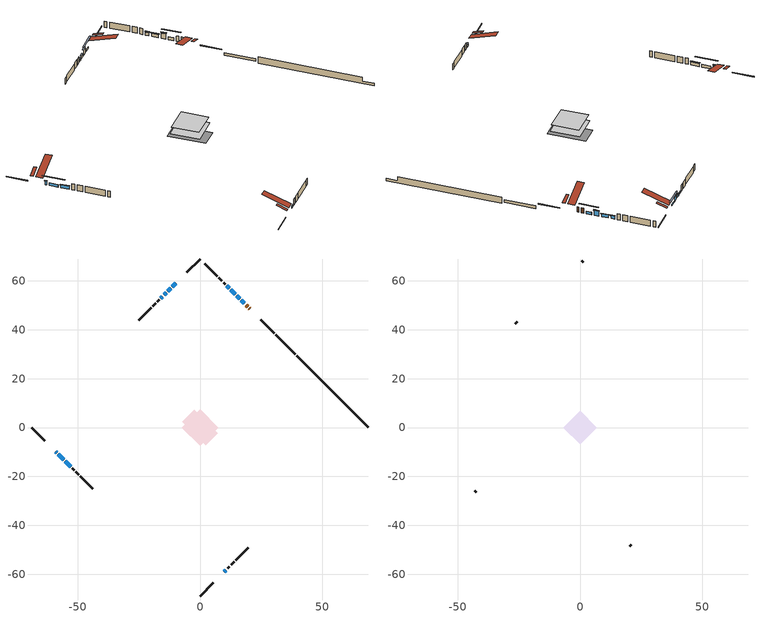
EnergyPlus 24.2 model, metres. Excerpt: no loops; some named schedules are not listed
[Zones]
conditioned space
 floor adiabatic (Floor2 construction): -2.77,0 0,2.77 2.77,0 0,-2.77 z1.31
 floor adiabatic (AdiabaticFloorConstruction): -7.48,0 0,7.48 7.48,0 0,-7.48 z1.31
 floor foundation (Slab1 construction): -7.33,2.34 -2.34,7.33 7.33,-2.34 2.34,-7.33 z-1.13
 floor foundation (Slab2 construction): -2.77,0 0,2.77 2.77,0 0,-2.77 z-0.65
 wall outside (RimJoist1 construction): 0,-68.92 5.5,-63.42 / -68.92,0 -63.42,-5.5 / 0,68.92 -5.5,63.42 / 30.38,38.54 24.88,44.04 z1.31:1.61
 wall outside (AdiabaticWallConstruction 1): 20.44,48.49 20.1,48.82 / 19.44,49.48 18.82,50.1 z1.31:3.34
 wall outside (AdiabaticWallConstruction): -58.98,-9.95 -58.6,-10.33 z1.31:2.86; 18.16,50.76 16.87,52.05 / -57.94,-10.98 -55.75,-13.17 z1.31:2.35; -9.95,58.97 -11.28,57.65 / -15.35,53.58 -16.01,52.91 z1.31:1.9; 16.21,52.71 14.99,53.93 / -11.93,56.99 -13.15,55.77 z1.31:3.34; 14.34,54.59 12.57,56.35 / 11.92,57 11.04,57.88 / -55.09,-13.83 -52.9,-16.02 z1.31:2.51; -13.81,55.11 -14.69,54.23 z1.31:2.2; 9.95,-58.98 10.61,-58.31 z1.31:2.17
 wall outside (Wall1 construction): 11.27,-57.65 12.03,-56.9 / -52.25,-16.67 -51.49,-17.43 / -16.67,52.26 -17.42,51.5 / 10.38,58.54 9.62,59.3 z1.31:3.75
 wall outside (Wall2 construction): 12.68,-56.24 13.97,-54.95 / -50.83,-18.09 -49.54,-19.38 / -18.08,50.84 -19.37,49.55 / 8.97,59.95 7.68,61.24 z1.31:3.75
 wall outside (Wall3 construction): 14.63,-54.29 19.71,-49.21 / -48.89,-20.04 -43.81,-25.11 / -20.03,48.89 -25.11,43.82 / 7.02,61.9 1.94,66.98 z1.31:3.75
 wall foundation (FoundationWall1 construction): 39.59,29.33,-1.13 39.59,29.33,1.31 65.99,2.93,1.31 65.99,2.93,-0.19 68.92,0,-0.19 68.92,0,-1.13
 wall foundation (FoundationWall2 construction): 38.93,29.99 31.04,37.88 z-0.65:0.42
 window (WindowConstruction 8): -58.97,-9.95 -58.6,-10.32 z1.31:2.86
 window (WindowConstruction 9): 18.16,50.76 16.87,52.05 z1.31:2.35
 window (WindowConstruction 10): -9.95,58.97 -11.27,57.65 z1.31:1.9
 window (WindowConstruction 11): -57.94,-10.98 -55.75,-13.17 z1.31:2.35
 window (WindowConstruction): 16.21,52.71 14.99,53.93 z1.31:3.34
 window (WindowConstruction 1): -11.93,56.99 -13.15,55.77 z1.31:3.34
 window (WindowConstruction 2): 14.34,54.59 12.57,56.35 z1.31:2.5
 window (WindowConstruction 3): 11.92,57 11.04,57.88 z1.31:2.5
 window (WindowConstruction 4): -13.81,55.11 -14.69,54.23 z1.31:2.2
 window (WindowConstruction 5): -15.35,53.58 -16.01,52.91 z1.31:1.9
 window (WindowConstruction 6): 9.95,-58.97 10.61,-58.31 z1.31:2.17
 window (WindowConstruction 7): -55.09,-13.83 -52.9,-16.02 z1.31:2.5
 door (Door): 20.43,48.49 20.1,48.82 z1.31:3.34
 door (Door 1): 19.44,49.48 18.82,50.1 z1.31:3.34
 ceiling adiabatic (AdiabaticFloorConstruction): 0,-7.48 7.48,0 0,7.48 -7.48,0 z1.31
 roof outside (Roof1 construction): 6.85,-62.07,3.75 4.22,-59.44,4.99 3.53,-60.14,4.99 6.16,-62.77,3.75; -62.07,-6.85,3.75 -59.44,-4.22,4.99 -60.14,-3.53,4.99 -62.77,-6.16,3.75; -6.85,62.07,3.75 -4.22,59.44,4.99 -3.53,60.14,4.99 -6.16,62.77,3.75; 23.53,45.39,3.75 20.9,42.76,4.99 21.6,42.07,4.99 24.23,44.7,3.75
attic - vented
 floor to conditioned space (Floor1 construction Reversed): -6.95,0 0,6.95 6.95,0 0,-6.95 z3.75
 wall outside (Wall4 construction): 20.36,-48.56 20.99,-47.93 / -43.15,-25.77 -42.52,-26.4 / -25.76,43.16 -26.39,42.53 / 1.29,67.64 0.66,68.26 z1.31:3.75
 roof outside (Roof2 construction): 9.29,-59.63,3.75 2.52,-52.86,6.94 0.74,-54.65,6.94 7.51,-61.42,3.75; -59.63,-9.29,3.75 -52.86,-2.52,6.94 -54.65,-0.74,6.94 -61.42,-7.51,3.75; -9.29,59.63,3.75 -2.52,52.86,6.94 -0.74,54.65,6.94 -7.51,61.42,3.75; 21.09,47.83,3.75 14.32,41.06,6.94 16.11,39.28,6.94 22.88,46.05,3.75
shading: -58.45,-10.47 -59.12,-9.81 -59.41,-10.1 -58.75,-10.76 z3.06; 15.04,53.88 20,48.93 20.29,49.22 15.33,54.17 z4.94; -13.11,55.82 -8.12,60.81 -8.41,61.1 -13.4,56.11 z4.49; -53.92,-15 -59.77,-9.15 -60.06,-9.44 -54.21,-15.29 z4.94; 14.85,54.07 16.36,52.57 16.65,52.86 15.14,54.36 z3.54; -13.3,55.63 -11.79,57.13 -12.08,57.42 -13.59,55.92 z3.54; 12.43,56.49 14.48,54.44 14.77,54.74 12.72,56.78 z2.71; 10.9,58.03 12.06,56.86 12.35,57.15 11.19,58.32 z2.71; -14.83,54.09 -13.67,55.25 -13.96,55.54 -15.12,54.38 z2.4; -16.15,52.77 -15.2,53.72 -15.5,54.01 -16.44,53.06 z2.1; 10.75,-58.17 9.81,-59.12 10.1,-59.41 11.04,-58.46 z2.37; -52.76,-16.16 -55.24,-13.69 -55.53,-13.98 -53.05,-16.45 z2.71
[Building]
Building 1: Terrain=Suburbs
[Site:Location]
Montreal Intl AP_QC: Latitude {deg}=45.47; Longitude {deg}=-73.74; Time Zone {hr}=-5; Elevation {m}=36; Keep Site Location Information=Yes
[Site:GroundTemperature:Shallow]
2.07863, -0.316383, -0.508184, 0.628371, 5.19101, 9.73239, 13.6695, 16.1636, 16.3755, 14.347, 10.5102, 6.10817
[Site:WaterMainsTemperature]
Calculation Method=Schedule; Temperature Schedule=mains temperature schedule
[Material] Roughness=Rough; Thermal Absorptance=0.9
Name | Thickness {m} | Conductivity {W/m-K} | Density {kg/m3} | Specific Heat {J/kg-K} | Solar Absorptance | Visible Absorptance
asphalt or fiberglass shingles | 0.00635 | 0.162714 | 1121.4 | 1465.45 | 0.4 | 0.4
ceiling loosefill ins | 0.254 | 0.0480833 | 16.02 | 1046.75 | 0.7 | 0.7
ceiling stud and cavity | 0.1397 | 0.0936684 | 65.682 | 1177.47 | 0.7 | 0.7
concrete 4.0 in. | 0.1016 | 1.803125 | 2242.8 | 837.4 | 0.7 | 0.7
concrete 8.0 in. | 0.2032 | 1.803125 | 2242.8 | 837.4 | 0.7 | 0.7
door material | 0.04445 | 0.0451087 | 512.64 | 1214.23 | 0.7 | 0.7
door material 1 | 0.04445 | 0.20624 | 512.64 | 1214.23 | 0.7 | 0.7
exterior vertical ins | 0.0319004 | 0.029427 | 32.04 | 1214.23 | 0.7 | 0.7
exterior vertical ins 1 | 0.00108814 | 0.029427 | 32.04 | 1214.23 | 0.7 | 0.7
floor covering | 0.0127 | 9.015625 | 54.468 | 1339.84 | 0.6 | 0.6
floor covering 1 | 0.0127 | 0.0433444 | 54.468 | 1339.84 | 0.6 | 0.6
floor rigid ins; wall rigid ins 1 | 0.512978 | 0.029427 | 32.04 | 1214.23 | 0.7 | 0.7
floor stud and cavity | 0.0889 | 0.621767 | 50.32683 | 1063.81 | 0.7 | 0.7
floor stud and cavity 1 | 0.1397 | 1.75129 | 37.0049 | 1207.88 | 0.7 | 0.7
furniture material conditioned space 1 | 0.1524 | 0.115458 | 640.8 | 1214.23 | 0.6 | 0.6
gypsum board | 0.0127 | 0.160291 | 801 | 837.4 | 0.6 | 0.6
gypsum board 1 | 0.0127 | 0.160291 | 801 | 837.4 | 0.7 | 0.7
osb sheathing 0.5 in. | 0.0127 | 0.115458 | 512.64 | 1214.23 | 0.7 | 0.7
osb sheathing 0.75 in. | 0.01905 | 0.115458 | 512.64 | 1214.23 | 0.7 | 0.7
osb sheathing 2.0 in. | 0.0508 | 0.115458 | 512.64 | 1214.23 | 0.7 | 0.7
rim joist rigid ins; roof rigid ins; wall rigid ins | 0.051816 | 0.029427 | 32.04 | 1214.23 | 0.7 | 0.7
rim joist stud and cavity | 0.0508 | 0.0407728 | 125.044 | 1163.47 | 0.6 | 0.6
roof stud and cavity | 0.2032 | 0.222873 | 78.34581 | 1123.46 | 0.7 | 0.7
wall stud and cavity | 0.1397 | 0.291693 | 139.0536 | 1170.24 | 0.7 | 0.7
wall stud and cavity 1 | 0.1397 | 0.250284 | 139.0536 | 1170.24 | 0.7 | 0.7
wall stud and cavity 2 | 0.1397 | 0.223492 | 139.0536 | 1170.24 | 0.7 | 0.7
wall stud and cavity 3 | 0.0889 | 6.1454 | 50.32683 | 1063.81 | 0.6 | 0.6
wall stud and cavity 4 | 0.0889 | 0.380278 | 52.3479 | 1209.89 | 0.7 | 0.7
wall stud and cavity 5 | 0.0889 | 0.391764 | 83.0341 | 1211.67 | 0.7 | 0.7
wood siding | 0.0254 | 0.102417 | 544.68 | 1172.36 | 0.4 | 0.4
wood siding 1 | 0.00254 | 0.102417 | 544.68 | 1172.36 | 0.4 | 0.4
wood siding 2; wood siding 3; wood siding 4 | 0.0254 | 0.102417 | 544.68 | 1172.36 | 0.7 | 0.7
[WindowMaterial:SimpleGlazingSystem]
Name | U-Factor {W/m2-K} | Solar Heat Gain Coefficient
WindowMaterial | 2.19795 | 0.39
WindowMaterial 1 | 2.04749 | 0.42
WindowMaterial 10 | 2.13095 | 0.4
WindowMaterial 2 | 2.1372 | 0.4
WindowMaterial 3 | 2.20193 | 0.38
WindowMaterial 4 | 2.76689 | 0.12
WindowMaterial 5 | 2.26212 | 0.37
WindowMaterial 6 | 2.102 | 0.41
WindowMaterial 7 | 2.18603 | 0.41
WindowMaterial 8 | 2.22748 | 0.38
WindowMaterial 9 | 2.37681 | 0.34
[Construction]
AdiabaticFloorConstruction: floor stud and cavity 1, floor rigid ins, osb sheathing 0.75 in., floor covering 1
AdiabaticWallConstruction: wood siding 3, wall rigid ins 1, wall stud and cavity 4, gypsum board
AdiabaticWallConstruction 1: wood siding 4, wall rigid ins 1, wall stud and cavity 4, gypsum board
Door: door material
Door 1: door material 1
Floor1 construction Reversed: gypsum board, ceiling stud and cavity, ceiling loosefill ins
Floor2 construction: floor stud and cavity, floor covering
FoundationWall1 construction: concrete 8.0 in., gypsum board 1
FoundationWall2 construction: concrete 8.0 in.
furniture construction conditioned space 1: furniture material conditioned space 1
PartitionWallConstruction: gypsum board, wall stud and cavity 5, gypsum board
RimJoist1 construction: wood siding 2, rim joist rigid ins, osb sheathing 2.0 in., rim joist stud and cavity
Roof1 construction: asphalt or fiberglass shingles, roof rigid ins, osb sheathing 0.75 in., roof stud and cavity, gypsum board
Roof2 construction: asphalt or fiberglass shingles
Slab1 construction; Slab2 construction: concrete 4.0 in.
Wall1 construction: wood siding, wall rigid ins, osb sheathing 0.5 in., wall stud and cavity, gypsum board
Wall2 construction: wood siding, wall rigid ins, osb sheathing 0.5 in., wall stud and cavity 1, gypsum board
Wall3 construction: wood siding, wall rigid ins, osb sheathing 0.5 in., wall stud and cavity 2, gypsum board
Wall4 construction: wood siding 1, wall stud and cavity 3
WindowConstruction; WindowConstruction 1: WindowMaterial
WindowConstruction 10: WindowMaterial 9
WindowConstruction 11: WindowMaterial 10
WindowConstruction 2: WindowMaterial 1
WindowConstruction 3: WindowMaterial 2
WindowConstruction 4: WindowMaterial 3
WindowConstruction 5: WindowMaterial 4
WindowConstruction 6: WindowMaterial 5
WindowConstruction 7: WindowMaterial 6
WindowConstruction 8: WindowMaterial 7
WindowConstruction 9: WindowMaterial 8
[Zone] Multiplier=1; Part of Total Floor Area=Yes
Name | Volume {m3}
attic - vented | 50.063
conditioned space | 536.7
[Space]
Name | Zone | Volume {m3}
attic - vented 1 | attic - vented | 50.063
conditioned space 1 | conditioned space | 536.7
[ZoneInfiltration:EffectiveLeakageArea]
infil attic - vented 1: Zone or Space=attic - vented 1; Schedule=Always On Discrete; Effective Air Leakage Area {cm2}=3865.2; Stack Coefficient=0.000391493; Wind Coefficient=1.33685e-05
[ZoneMixing]
whole house fan mix: Zone or Space=attic - vented; Schedule=Always On Continuous; Design Flow Rate Calculation Method=Flow/Zone; Design Flow Rate {m3/s}=0; Source Zone or Space=conditioned space
[SurfaceProperty:ExposedFoundationPerimeter] Exposed Perimeter Calculation Method=TotalExposedPerimeter
Name | Total Exposed Perimeter {m}
Slab1 | 41.483
Slab2 | 11.162
[InternalMass] Zone or ZoneList=conditioned space; Space or SpaceList=conditioned space 1
Name | Construction | Surface Area {m2}
furniture mass conditioned space 1 | furniture construction conditioned space 1 | 95.7481
partition wall mass | PartitionWallConstruction | 224
[Lights]
interior lighting: Zone or ZoneList or Space or SpaceList=conditioned space 1; Schedule=interior lighting schedule; Design Level Calculation Method=LightingLevel; Lighting Level {W}=343.2; Return Air Fraction=0; Fraction Radiant=0.6; Fraction Visible=0.2; Fraction Replaceable=1
[People]
occupants: Zone or ZoneList or Space or SpaceList=conditioned space 1; Number of People Schedule=occupants schedule; Number of People Calculation Method=People; Number of People=3; Fraction Radiant=0.314171; Sensible Heat Fraction=0.56303; Activity Level Schedule=occupants activity schedule; Carbon Dioxide Generation Rate {m3/s-W}=0; Enable ASHRAE 55 Comfort Warnings=No; Mean Radiant Temperature Calculation Type=EnclosureAveraged
[ElectricEquipment] Zone or ZoneList or Space or SpaceList=conditioned space 1; Design Level Calculation Method=EquipmentLevel
Name | Schedule | Design Level {W} | Fraction Latent | Fraction Radiant | Fraction Lost
clothes dryer | clothes dryer schedule | 140.772 | 0.015 | 0.081 | 0.85
clothes washer | clothes washer schedule | 32.1985 | 0.03 | 0.162 | 0.7
cooking range | cooking range schedule | 215.147 | 0.08 | 0.432 | 0.2
dishwasher | dishwasher schedule | 66.8632 | 0.3 | 0.18 | 0.4
fridge | fridge schedule | 72.9452 | 0 | 0.6 | 0
mech vent bath fan 0 | mech vent bath fan 0 schedule | 50.2 | 0 | 0 | 1
mech vent bath fan 1 | mech vent bath fan 1 schedule | 50.2 | 0 | 0 | 1
mech vent house fan | mech vent house fan schedule | 0 | 0 | 0 | 1
mech vent house fan cfis | mech vent house fan cfis schedule | 0 | 0 | 0 | 0
mech vent range fan 0 | mech vent range fan 0 schedule | 57 | 0 | 0 | 1
misc plug loads | misc plug loads schedule | 494.7 | 0.045 | 0.513 | 0.1
whole house fan | Always On Discrete | 0 | 0 | 0 | 1
[OtherEquipment] Zone or ZoneList or Space or SpaceList=conditioned space 1; Design Level Calculation Method=EquipmentLevel
Name | Fuel Type | Schedule | Design Level {W} | Fraction Latent | Fraction Radiant | Fraction Lost
clothes dryer 1 | Electricity | clothes dryer schedule | 0 | 0.015 | 0.081 | 0.85
cooking range 1 | Electricity | cooking range schedule | 0 | 0.08 | 0.432 | 0.2
general water use latent | None | general water use schedule | 62.594 | 1 | 0 | 0
general water use sensible | None | general water use schedule | -61.6891 | 0 | 0.6 | 0
mech vent house fan latent load | None | Always On Discrete | 0 | 1 | 0 | 0
mech vent house fan sensible load | None | Always On Discrete | 0 | 0 | 0 | 0
water heater energy adjustment1 | NaturalGas | Always On Discrete | 0.01 | 0 | 0 | 1
[ZoneInfiltration:DesignFlowRate] Zone or ZoneList or Space or SpaceList=conditioned space 1; Schedule=Always On Discrete; Design Flow Rate Calculation Method=Flow/Zone; Design Flow Rate {m3/s}=0
infil flow; natural vent flow; whole house fan flow
[Foundation:Kiva] Initial Indoor Air Temperature {C}=18; Wall Depth Below Slab {m}=0.2032; Custom Block Z Position 1 {m}=0
Name | Wall Height Above Grade {m} | Custom Block Material Name 1 | Custom Block Depth 1 {m} | Custom Block X Position 1 {m}
Foundation Kiva 1 | 1.31 | exterior vertical ins | 2.43998 | 0.2159
Foundation Kiva 2 | 0.420014 | exterior vertical ins 1 | 1.07 | 0.2032
[Foundation:Kiva:Settings]
Soil Conductivity {W/m-K}=0.849921; Soil Density {kg/m3}=1842.3; Soil Specific Heat {J/kg-K}=418.7; Ground Solar Absorptivity=0.9; Ground Thermal Absorptivity=0.9; Ground Surface Roughness {m}=0.03; Far-Field Width {m}=40; Deep-Ground Boundary Condition=ZeroFlux; Deep-Ground Depth {m}=40; Minimum Cell Dimension {m}=0.2; Maximum Cell Growth Coefficient=3; Simulation Timestep=Timestep
[Exterior:Lights]
exterior lighting: Schedule=exterior lighting schedule; Design Level {W}=75.6
[Schedule:Constant]
Name | Hourly Value
Always On Continuous; mech vent house fan schedule; mech vent house fan cfis schedule; Always On Discrete | 1
occupants activity schedule | 117.228
fridge schedule | 0
[Schedule:Week:Daily]
interior lighting schedule Week Rule - Jan1-Jan27: interior lighting schedule day, interior lighting schedule day, interior lighting schedule day, interior lighting schedule day, interior lighting schedule day, interior lighting schedule day, interior lighting schedule day, interior lighting schedule default day, interior lighting schedule default day, interior lighting schedule default day, interior lighting schedule default day, interior lighting schedule default day
interior lighting schedule Week Rule - Jan28-Feb3: interior lighting schedule day, interior lighting schedule day, interior lighting schedule day, interior lighting schedule day, interior lighting schedule day 1, interior lighting schedule day 1, interior lighting schedule day 1, interior lighting schedule default day, interior lighting schedule default day, interior lighting schedule default day, interior lighting schedule default day, interior lighting schedule default day
interior lighting schedule Week Rule - Feb4-Feb24: interior lighting schedule day 1, interior lighting schedule day 1, interior lighting schedule day 1, interior lighting schedule day 1, interior lighting schedule day 1, interior lighting schedule day 1, interior lighting schedule day 1, interior lighting schedule default day, interior lighting schedule default day, interior lighting schedule default day, interior lighting schedule default day, interior lighting schedule default day
interior lighting schedule Week Rule - Feb25-Mar3: interior lighting schedule day 1, interior lighting schedule day 1, interior lighting schedule day 1, interior lighting schedule day 1, interior lighting schedule day 2, interior lighting schedule day 2, interior lighting schedule day 2, interior lighting schedule default day, interior lighting schedule default day, interior lighting schedule default day, interior lighting schedule default day, interior lighting schedule default day
interior lighting schedule Week Rule - Mar4-Mar31: interior lighting schedule day 2, interior lighting schedule day 2, interior lighting schedule day 2, interior lighting schedule day 2, interior lighting schedule day 2, interior lighting schedule day 2, interior lighting schedule day 2, interior lighting schedule default day, interior lighting schedule default day, interior lighting schedule default day, interior lighting schedule default day, interior lighting schedule default day
interior lighting schedule Week Rule - Apr1-Apr28: interior lighting schedule day 3, interior lighting schedule day 3, interior lighting schedule day 3, interior lighting schedule day 3, interior lighting schedule day 3, interior lighting schedule day 3, interior lighting schedule day 3, interior lighting schedule default day, interior lighting schedule default day, interior lighting schedule default day, interior lighting schedule default day, interior lighting schedule default day
interior lighting schedule Week Rule - Apr29-May5: interior lighting schedule day 3, interior lighting schedule day 3, interior lighting schedule day 4, interior lighting schedule day 4, interior lighting schedule day 4, interior lighting schedule day 4, interior lighting schedule day 4, interior lighting schedule default day, interior lighting schedule default day, interior lighting schedule default day, interior lighting schedule default day, interior lighting schedule default day
interior lighting schedule Week Rule - May6-May26: interior lighting schedule day 4, interior lighting schedule day 4, interior lighting schedule day 4, interior lighting schedule day 4, interior lighting schedule day 4, interior lighting schedule day 4, interior lighting schedule day 4, interior lighting schedule default day, interior lighting schedule default day, interior lighting schedule default day, interior lighting schedule default day, interior lighting schedule default day
interior lighting schedule Week Rule - May27-Jun2: interior lighting schedule day 4, interior lighting schedule day 4, interior lighting schedule day 4, interior lighting schedule day 4, interior lighting schedule day 4, interior lighting schedule day 5, interior lighting schedule day 5, interior lighting schedule default day, interior lighting schedule default day, interior lighting schedule default day, interior lighting schedule default day, interior lighting schedule default day
interior lighting schedule Week Rule - Jun3-Jun30: interior lighting schedule day 5, interior lighting schedule day 5, interior lighting schedule day 5, interior lighting schedule day 5, interior lighting schedule day 5, interior lighting schedule day 5, interior lighting schedule day 5, interior lighting schedule default day, interior lighting schedule default day, interior lighting schedule default day, interior lighting schedule default day, interior lighting schedule default day
interior lighting schedule Week Rule - Jul1-Jul28: interior lighting schedule day 6, interior lighting schedule day 6, interior lighting schedule day 6, interior lighting schedule day 6, interior lighting schedule day 6, interior lighting schedule day 6, interior lighting schedule day 6, interior lighting schedule default day, interior lighting schedule default day, interior lighting schedule default day, interior lighting schedule default day, interior lighting schedule default day
interior lighting schedule Week Rule - Jul29-Aug4: interior lighting schedule day 6, interior lighting schedule day 6, interior lighting schedule day 6, interior lighting schedule day 7, interior lighting schedule day 7, interior lighting schedule day 7, interior lighting schedule day 7, interior lighting schedule default day, interior lighting schedule default day, interior lighting schedule default day, interior lighting schedule default day, interior lighting schedule default day
interior lighting schedule Week Rule - Aug5-Aug25: interior lighting schedule day 7, interior lighting schedule day 7, interior lighting schedule day 7, interior lighting schedule day 7, interior lighting schedule day 7, interior lighting schedule day 7, interior lighting schedule day 7, interior lighting schedule default day, interior lighting schedule default day, interior lighting schedule default day, interior lighting schedule default day, interior lighting schedule default day
interior lighting schedule Week Rule - Aug26-Sep1: interior lighting schedule day 7, interior lighting schedule day 7, interior lighting schedule day 7, interior lighting schedule day 7, interior lighting schedule day 7, interior lighting schedule day 7, interior lighting schedule day 8, interior lighting schedule default day, interior lighting schedule default day, interior lighting schedule default day, interior lighting schedule default day, interior lighting schedule default day
interior lighting schedule Week Rule - Sep2-Sep29: interior lighting schedule day 8, interior lighting schedule day 8, interior lighting schedule day 8, interior lighting schedule day 8, interior lighting schedule day 8, interior lighting schedule day 8, interior lighting schedule day 8, interior lighting schedule default day, interior lighting schedule default day, interior lighting schedule default day, interior lighting schedule default day, interior lighting schedule default day
interior lighting schedule Week Rule - Sep30-Oct6: interior lighting schedule day 8, interior lighting schedule day 9, interior lighting schedule day 9, interior lighting schedule day 9, interior lighting schedule day 9, interior lighting schedule day 9, interior lighting schedule day 9, interior lighting schedule default day, interior lighting schedule default day, interior lighting schedule default day, interior lighting schedule default day, interior lighting schedule default day
interior lighting schedule Week Rule - Oct7-Oct27: interior lighting schedule day 9, interior lighting schedule day 9, interior lighting schedule day 9, interior lighting schedule day 9, interior lighting schedule day 9, interior lighting schedule day 9, interior lighting schedule day 9, interior lighting schedule default day, interior lighting schedule default day, interior lighting schedule default day, interior lighting schedule default day, interior lighting schedule default day
interior lighting schedule Week Rule - Oct28-Nov3: interior lighting schedule day 9, interior lighting schedule day 9, interior lighting schedule day 9, interior lighting schedule day 9, interior lighting schedule day 10, interior lighting schedule day 10, interior lighting schedule day 10, interior lighting schedule default day, interior lighting schedule default day, interior lighting schedule default day, interior lighting schedule default day, interior lighting schedule default day
interior lighting schedule Week Rule - Nov4-Nov24: interior lighting schedule day 10, interior lighting schedule day 10, interior lighting schedule day 10, interior lighting schedule day 10, interior lighting schedule day 10, interior lighting schedule day 10, interior lighting schedule day 10, interior lighting schedule default day, interior lighting schedule default day, interior lighting schedule default day, interior lighting schedule default day, interior lighting schedule default day
interior lighting schedule Week Rule - Nov25-Dec1: interior lighting schedule day 10, interior lighting schedule day 10, interior lighting schedule day 10, interior lighting schedule day 10, interior lighting schedule day 10, interior lighting schedule day 10, interior lighting schedule day 11, interior lighting schedule default day, interior lighting schedule default day, interior lighting schedule default day, interior lighting schedule default day, interior lighting schedule default day
interior lighting schedule Week Rule - Dec2-Dec31: interior lighting schedule day 11, interior lighting schedule day 11, interior lighting schedule day 11, interior lighting schedule day 11, interior lighting schedule day 11, interior lighting schedule day 11, interior lighting schedule day 11, interior lighting schedule default day, interior lighting schedule default day, interior lighting schedule default day, interior lighting schedule default day, interior lighting schedule default day
occupants schedule Week Rule - Jan1-Dec31: occupants schedule day, occupants schedule day, occupants schedule day, occupants schedule day, occupants schedule day, occupants schedule day, occupants schedule day, occupants schedule default day, occupants schedule default day, occupants schedule default day, occupants schedule default day, occupants schedule default day
clothes dryer schedule Week Rule - Jan1-Dec31: clothes dryer schedule day, clothes dryer schedule day, clothes dryer schedule day, clothes dryer schedule day, clothes dryer schedule day, clothes dryer schedule day, clothes dryer schedule day, clothes dryer schedule default day, clothes dryer schedule default day, clothes dryer schedule default day, clothes dryer schedule default day, clothes dryer schedule default day
clothes washer schedule Week Rule - Jan1-Dec31: clothes washer schedule day, clothes washer schedule day, clothes washer schedule day, clothes washer schedule day, clothes washer schedule day, clothes washer schedule day, clothes washer schedule day, clothes washer schedule default day, clothes washer schedule default day, clothes washer schedule default day, clothes washer schedule default day, clothes washer schedule default day
cooking range schedule Week Rule - Jan1-Dec31: cooking range schedule day, cooking range schedule day, cooking range schedule day, cooking range schedule day, cooking range schedule day, cooking range schedule day, cooking range schedule day, cooking range schedule default day, cooking range schedule default day, cooking range schedule default day, cooking range schedule default day, cooking range schedule default day
dishwasher schedule Week Rule - Jan1-Dec31: dishwasher schedule day, dishwasher schedule day, dishwasher schedule day, dishwasher schedule day, dishwasher schedule day, dishwasher schedule day, dishwasher schedule day, dishwasher schedule default day, dishwasher schedule default day, dishwasher schedule default day, dishwasher schedule default day, dishwasher schedule default day
mech vent bath fan 0 schedule Week Rule - Jan1-Dec31: mech vent bath fan 0 schedule day, mech vent bath fan 0 schedule day, mech vent bath fan 0 schedule day, mech vent bath fan 0 schedule day, mech vent bath fan 0 schedule day, mech vent bath fan 0 schedule day, mech vent bath fan 0 schedule day, mech vent bath fan 0 schedule default day, mech vent bath fan 0 schedule default day, mech vent bath fan 0 schedule default day, mech vent bath fan 0 schedule default day, mech vent bath fan 0 schedule default day
mech vent bath fan 1 schedule Week Rule - Jan1-Dec31: mech vent bath fan 1 schedule day, mech vent bath fan 1 schedule day, mech vent bath fan 1 schedule day, mech vent bath fan 1 schedule day, mech vent bath fan 1 schedule day, mech vent bath fan 1 schedule day, mech vent bath fan 1 schedule day, mech vent bath fan 1 schedule default day, mech vent bath fan 1 schedule default day, mech vent bath fan 1 schedule default day, mech vent bath fan 1 schedule default day, mech vent bath fan 1 schedule default day
mech vent range fan 0 schedule Week Rule - Jan1-Dec31: mech vent range fan 0 schedule day, mech vent range fan 0 schedule day, mech vent range fan 0 schedule day, mech vent range fan 0 schedule day, mech vent range fan 0 schedule day, mech vent range fan 0 schedule day, mech vent range fan 0 schedule day, mech vent range fan 0 schedule default day, mech vent range fan 0 schedule default day, mech vent range fan 0 schedule default day, mech vent range fan 0 schedule default day, mech vent range fan 0 schedule default day
misc plug loads schedule Week Rule - Jan1-Dec31: misc plug loads schedule day, misc plug loads schedule day, misc plug loads schedule day, misc plug loads schedule day, misc plug loads schedule day, misc plug loads schedule day, misc plug loads schedule day, misc plug loads schedule default day, misc plug loads schedule default day, misc plug loads schedule default day, misc plug loads schedule default day, misc plug loads schedule default day
general water use schedule Week Rule - Jan1-Dec31: general water use schedule day, general water use schedule day, general water use schedule day, general water use schedule day, general water use schedule day, general water use schedule day, general water use schedule day, general water use schedule default day, general water use schedule default day, general water use schedule default day, general water use schedule default day, general water use schedule default day
exterior lighting schedule Week Rule - Jan1-Jan27: exterior lighting schedule day, exterior lighting schedule day, exterior lighting schedule day, exterior lighting schedule day, exterior lighting schedule day, exterior lighting schedule day, exterior lighting schedule day, exterior lighting schedule default day, exterior lighting schedule default day, exterior lighting schedule default day, exterior lighting schedule default day, exterior lighting schedule default day
exterior lighting schedule Week Rule - Jan28-Feb3: exterior lighting schedule day, exterior lighting schedule day, exterior lighting schedule day, exterior lighting schedule day, exterior lighting schedule day 1, exterior lighting schedule day 1, exterior lighting schedule day 1, exterior lighting schedule default day, exterior lighting schedule default day, exterior lighting schedule default day, exterior lighting schedule default day, exterior lighting schedule default day
exterior lighting schedule Week Rule - Feb4-Feb24: exterior lighting schedule day 1, exterior lighting schedule day 1, exterior lighting schedule day 1, exterior lighting schedule day 1, exterior lighting schedule day 1, exterior lighting schedule day 1, exterior lighting schedule day 1, exterior lighting schedule default day, exterior lighting schedule default day, exterior lighting schedule default day, exterior lighting schedule default day, exterior lighting schedule default day
exterior lighting schedule Week Rule - Feb25-Mar3: exterior lighting schedule day 1, exterior lighting schedule day 1, exterior lighting schedule day 1, exterior lighting schedule day 1, exterior lighting schedule day 2, exterior lighting schedule day 2, exterior lighting schedule day 2, exterior lighting schedule default day, exterior lighting schedule default day, exterior lighting schedule default day, exterior lighting schedule default day, exterior lighting schedule default day
exterior lighting schedule Week Rule - Mar4-Mar31: exterior lighting schedule day 2, exterior lighting schedule day 2, exterior lighting schedule day 2, exterior lighting schedule day 2, exterior lighting schedule day 2, exterior lighting schedule day 2, exterior lighting schedule day 2, exterior lighting schedule default day, exterior lighting schedule default day, exterior lighting schedule default day, exterior lighting schedule default day, exterior lighting schedule default day
exterior lighting schedule Week Rule - Apr1-Apr28: exterior lighting schedule day 3, exterior lighting schedule day 3, exterior lighting schedule day 3, exterior lighting schedule day 3, exterior lighting schedule day 3, exterior lighting schedule day 3, exterior lighting schedule day 3, exterior lighting schedule default day, exterior lighting schedule default day, exterior lighting schedule default day, exterior lighting schedule default day, exterior lighting schedule default day
exterior lighting schedule Week Rule - Apr29-May5: exterior lighting schedule day 3, exterior lighting schedule day 3, exterior lighting schedule day 4, exterior lighting schedule day 4, exterior lighting schedule day 4, exterior lighting schedule day 4, exterior lighting schedule day 4, exterior lighting schedule default day, exterior lighting schedule default day, exterior lighting schedule default day, exterior lighting schedule default day, exterior lighting schedule default day
exterior lighting schedule Week Rule - May6-May26: exterior lighting schedule day 4, exterior lighting schedule day 4, exterior lighting schedule day 4, exterior lighting schedule day 4, exterior lighting schedule day 4, exterior lighting schedule day 4, exterior lighting schedule day 4, exterior lighting schedule default day, exterior lighting schedule default day, exterior lighting schedule default day, exterior lighting schedule default day, exterior lighting schedule default day
exterior lighting schedule Week Rule - May27-Jun2: exterior lighting schedule day 4, exterior lighting schedule day 4, exterior lighting schedule day 4, exterior lighting schedule day 4, exterior lighting schedule day 4, exterior lighting schedule day 5, exterior lighting schedule day 5, exterior lighting schedule default day, exterior lighting schedule default day, exterior lighting schedule default day, exterior lighting schedule default day, exterior lighting schedule default day
exterior lighting schedule Week Rule - Jun3-Jun30: exterior lighting schedule day 5, exterior lighting schedule day 5, exterior lighting schedule day 5, exterior lighting schedule day 5, exterior lighting schedule day 5, exterior lighting schedule day 5, exterior lighting schedule day 5, exterior lighting schedule default day, exterior lighting schedule default day, exterior lighting schedule default day, exterior lighting schedule default day, exterior lighting schedule default day
[Schedule:Year]
interior lighting schedule: interior lighting schedule Week Rule - Jan1-Jan27, 1, 1, 1, 27, interior lighting schedule Week Rule - Jan28-Feb3, 1, 28, 2, 3, interior lighting schedule Week Rule - Feb4-Feb24, 2, 4, 2, 24, interior lighting schedule Week Rule - Feb25-Mar3, 2, 25, 3, 3, interior lighting schedule Week Rule - Mar4-Mar31, 3, 4, 3, 31, interior lighting schedule Week Rule - Apr1-Apr28, 4, 1, 4, 28, interior lighting schedule Week Rule - Apr29-May5, 4, 29, 5, 5, interior lighting schedule Week Rule - May6-May26, 5, 6, 5, 26, interior lighting schedule Week Rule - May27-Jun2, 5, 27, 6, 2, interior lighting schedule Week Rule - Jun3-Jun30, 6, 3, 6, 30, interior lighting schedule Week Rule - Jul1-Jul28, 7, 1, 7, 28, interior lighting schedule Week Rule - Jul29-Aug4, 7, 29, 8, 4, interior lighting schedule Week Rule - Aug5-Aug25, 8, 5, 8, 25, interior lighting schedule Week Rule - Aug26-Sep1, 8, 26, 9, 1, interior lighting schedule Week Rule - Sep2-Sep29, 9, 2, 9, 29, interior lighting schedule Week Rule - Sep30-Oct6, 9, 30, 10, 6, interior lighting schedule Week Rule - Oct7-Oct27, 10, 7, 10, 27, interior lighting schedule Week Rule - Oct28-Nov3, 10, 28, 11, 3, interior lighting schedule Week Rule - Nov4-Nov24, 11, 4, 11, 24, interior lighting schedule Week Rule - Nov25-Dec1, 11, 25, 12, 1, interior lighting schedule Week Rule - Dec2-Dec31, 12, 2, 12, 31
occupants schedule: occupants schedule Week Rule - Jan1-Dec31, 1, 1, 12, 31
clothes dryer schedule: clothes dryer schedule Week Rule - Jan1-Dec31, 1, 1, 12, 31
clothes washer schedule: clothes washer schedule Week Rule - Jan1-Dec31, 1, 1, 12, 31
cooking range schedule: cooking range schedule Week Rule - Jan1-Dec31, 1, 1, 12, 31
dishwasher schedule: dishwasher schedule Week Rule - Jan1-Dec31, 1, 1, 12, 31
mech vent bath fan 0 schedule: mech vent bath fan 0 schedule Week Rule - Jan1-Dec31, 1, 1, 12, 31
mech vent bath fan 1 schedule: mech vent bath fan 1 schedule Week Rule - Jan1-Dec31, 1, 1, 12, 31
mech vent range fan 0 schedule: mech vent range fan 0 schedule Week Rule - Jan1-Dec31, 1, 1, 12, 31
misc plug loads schedule: misc plug loads schedule Week Rule - Jan1-Dec31, 1, 1, 12, 31
general water use schedule: general water use schedule Week Rule - Jan1-Dec31, 1, 1, 12, 31
exterior lighting schedule: exterior lighting schedule Week Rule - Jan1-Jan27, 1, 1, 1, 27, exterior lighting schedule Week Rule - Jan28-Feb3, 1, 28, 2, 3, exterior lighting schedule Week Rule - Feb4-Feb24, 2, 4, 2, 24, exterior lighting schedule Week Rule - Feb25-Mar3, 2, 25, 3, 3, exterior lighting schedule Week Rule - Mar4-Mar31, 3, 4, 3, 31, exterior lighting schedule Week Rule - Apr1-Apr28, 4, 1, 4, 28, exterior lighting schedule Week Rule - Apr29-May5, 4, 29, 5, 5, exterior lighting schedule Week Rule - May6-May26, 5, 6, 5, 26, exterior lighting schedule Week Rule - May27-Jun2, 5, 27, 6, 2, exterior lighting schedule Week Rule - Jun3-Jun30, 6, 3, 6, 30, exterior lighting schedule Week Rule - Jul1-Jul28, 7, 1, 7, 28, exterior lighting schedule Week Rule - Jul29-Aug4, 7, 29, 8, 4, exterior lighting schedule Week Rule - Aug5-Aug25, 8, 5, 8, 25, exterior lighting schedule Week Rule - Aug26-Sep1, 8, 26, 9, 1, exterior lighting schedule Week Rule - Sep2-Sep29, 9, 2, 9, 29, exterior lighting schedule Week Rule - Sep30-Oct6, 9, 30, 10, 6, exterior lighting schedule Week Rule - Oct7-Oct27, 10, 7, 10, 27, exterior lighting schedule Week Rule - Oct28-Nov3, 10, 28, 11, 3, exterior lighting schedule Week Rule - Nov4-Nov24, 11, 4, 11, 24, exterior lighting schedule Week Rule - Nov25-Dec1, 11, 25, 12, 1, exterior lighting schedule Week Rule - Dec2-Dec31, 12, 2, 12, 31
[Schedule:Compact]
mains temperature schedule: Through: 01/01, For: AllDays, Until: 24:00, 6.56833, Through: 01/02, For: AllDays, Until: 24:00, 6.48722, Through: 01/03, For: AllDays, Until: 24:00, 6.40722, Through: 01/04, For: AllDays, Until: 24:00, 6.32889, Through: 01/05, For: AllDays, Until: 24:00, 6.25167, Through: 01/06, For: AllDays, Until: 24:00, 6.17611, Through: 01/07, For: AllDays, Until: 24:00, 6.10222, Through: 01/08, For: AllDays, Until: 24:00, 6.02944, Through: 01/09, For: AllDays, Until: 24:00, 5.95833, Through: 01/10, For: AllDays, Until: 24:00, 5.88889, Through: 01/11, For: AllDays, Until: 24:00, 5.82056, Through: 01/12, For: AllDays, Until: 24:00, 5.75444, Through: 01/13, For: AllDays, Until: 24:00, 5.68944, Through: 01/14, For: AllDays, Until: 24:00, 5.62611, Through: 01/15, For: AllDays, Until: 24:00, 5.56444, Through: 01/16, For: AllDays, Until: 24:00, 5.50444, Through: 01/17, For: AllDays, Until: 24:00, 5.44611, Through: 01/18, For: AllDays, Until: 24:00, 5.38944, Through: 01/19, For: AllDays, Until: 24:00, 5.33389, Through: 01/20, For: AllDays, Until: 24:00, 5.28111, Through: 01/21, For: AllDays, Until: 24:00, 5.22944, Through: 01/22, For: AllDays, Until: 24:00, 5.17944, Through: 01/23, For: AllDays, Until: 24:00, 5.13111, Through: 01/24, For: AllDays, Until: 24:00, 5.085, Through: 01/25, For: AllDays, Until: 24:00, 5.04056, Through: 01/26, For: AllDays, Until: 24:00, 4.99778, Through: 01/27, For: AllDays, Until: 24:00, 4.95667, Through: 01/28, For: AllDays, Until: 24:00, 4.91778, Through: 01/29, For: AllDays, Until: 24:00, 4.88056, Through: 01/30, For: AllDays, Until: 24:00, 4.845, Through: 01/31, For: AllDays, Until: 24:00, 4.81167, Through: 02/01, For: AllDays, Until: 24:00, 4.77944, Through: 02/02, For: AllDays, Until: 24:00, 4.75, Through: 02/03, For: AllDays, Until: 24:00, 4.72167, Through: 02/04, For: AllDays, Until: 24:00, 4.69611, Through: 02/05, For: AllDays, Until: 24:00, 4.67167, Through: 02/06, For: AllDays, Until: 24:00, 4.64944, Through: 02/07, For: AllDays, Until: 24:00, 4.62889, Through: 02/08, For: AllDays, Until: 24:00, 4.61056, Through: 02/09, For: AllDays, Until: 24:00, 4.59389, Through: 02/10, For: AllDays, Until: 24:00, 4.57944, Through: 02/11, For: AllDays, Until: 24:00, 4.56667, Through: 02/12, For: AllDays, Until: 24:00, 4.55611, Through: 02/13, For: AllDays, Until: 24:00, 4.54722, Through: 02/14, For: AllDays, Until: 24:00, 4.54056, Through: 02/15, For: AllDays, Until: 24:00, 4.53556, Through: 02/16, For: AllDays, Until: 24:00, 4.53278, Through: 02/17, For: AllDays, Until: 24:00, 4.53167, Through: 02/18, For: AllDays, Until: 24:00, 4.53278, Through: 02/19, For: AllDays, Until: 24:00, 4.53556, Through: 02/20, For: AllDays, Until: 24:00, 4.54056, Through: 02/21, For: AllDays, Until: 24:00, 4.54722, Through: 02/22, For: AllDays, Until: 24:00, 4.55611, Through: 02/23, For: AllDays, Until: 24:00, 4.56667, Through: 02/24, For: AllDays, Until: 24:00, 4.57944, Through: 02/25, For: AllDays, Until: 24:00, 4.59389, Through: 02/26, For: AllDays, Until: 24:00, 4.61056, Through: 02/27, For: AllDays, Until: 24:00, 4.62889, Through: 02/28, For: AllDays, Until: 24:00, 4.64889, Through: 03/01, For: AllDays, Until: 24:00, 4.67111, Through: 03/02, For: AllDays, Until: 24:00, 4.69556, Through: 03/03, For: AllDays, Until: 24:00, 4.72167, Through: 03/04, For: AllDays, Until: 24:00, 4.74944, Through: 03/05, For: AllDays, Until: 24:00, 4.77944, Through: 03/06, For: AllDays, Until: 24:00, 4.81111, Through: 03/07, For: AllDays, Until: 24:00, 4.84444, Through: 03/08, For: AllDays, Until: 24:00, 4.88, Through: 03/09, For: AllDays, Until: 24:00, 4.91722, Through: 03/10, For: AllDays, Until: 24:00, 4.95611, Through: 03/11, For: AllDays, Until: 24:00, 4.99722, Through: 03/12, For: AllDays, Until: 24:00, 5.04, Through: 03/13, For: AllDays, Until: 24:00, 5.08444, Through: 03/14, For: AllDays, Until: 24:00, 5.13056, Through: 03/15, For: AllDays, Until: 24:00, 5.17889, Through: 03/16, For: AllDays, Until: 24:00, 5.22833, Through: 03/17, For: AllDays, Until: 24:00, 5.28, Through: 03/18, For: AllDays, Until: 24:00, 5.33333, Through: 03/19, For: AllDays, Until: 24:00, 5.38833, Through: 03/20, For: AllDays, Until: 24:00, 5.445, Through: 03/21, For: AllDays, Until: 24:00, 5.50333, Through: 03/22, For: AllDays, Until: 24:00, 5.56333, Through: 03/23, For: AllDays, Until: 24:00, 5.625, Through: 03/24, For: AllDays, Until: 24:00, 5.68833, Through: 03/25, For: AllDays, Until: 24:00, 5.75333, Through: 03/26, For: AllDays, Until: 24:00, 5.81944, Through: 03/27, For: AllDays, Until: 24:00, 5.88778, Through: 03/28, For: AllDays, Until: 24:00, 5.95722, Through: 03/29, For: AllDays, Until: 24:00, 6.02833, Through: 03/30, For: AllDays, Until: 24:00, 6.10111, Through: 03/31, For: AllDays, Until: 24:00, 6.175, Through: 04/01, For: AllDays, Until: 24:00, 6.25056, Through: 04/02, For: AllDays, Until: 24:00, 6.32778, Through: 04/03, For: AllDays, Until: 24:00, 6.40611, Through: 04/04, For: AllDays, Until: 24:00, 6.48556, Through: 04/05, For: AllDays, Until: 24:00, 6.56722, Through: 04/06, For: AllDays, Until: 24:00, 6.64944, Through: 04/07, For: AllDays, Until: 24:00, 6.73333, Through: 04/08, For: AllDays, Until: 24:00, 6.81833, Through: 04/09, For: AllDays, Until: 24:00, 6.905, Through: 04/10, For: AllDays, Until: 24:00, 6.99278, Through: 04/11, For: AllDays, Until: 24:00, 7.08111, Through: 04/12, For: AllDays, Until: 24:00, 7.17167, Through: 04/13, For: AllDays, Until: 24:00, 7.26278, Through: 04/14, For: AllDays, Until: 24:00, 7.355, Through: 04/15, For: AllDays, Until: 24:00, 7.44833, Through: 04/16, For: AllDays, Until: 24:00, 7.54278, Through: 04/17, For: AllDays, Until: 24:00, 7.63889, Through: 04/18, For: AllDays, Until: 24:00, 7.735, Through: 04/19, For: AllDays, Until: 24:00, 7.83278, Through: 04/20, For: AllDays, Until: 24:00, 7.93167, Through: 04/21, For: AllDays, Until: 24:00, 8.03111, Through: 04/22, For: AllDays, Until: 24:00, 8.13167, Through: 04/23, For: AllDays, Until: 24:00, 8.23278, Through: 04/24, For: AllDays, Until: 24:00, 8.335, Through: 04/25, For: AllDays, Until: 24:00, 8.43778, Through: 04/26, For: AllDays, Until: 24:00, 8.54167, Through: 04/27, For: AllDays, Until: 24:00, 8.64611, Through: 04/28, For: AllDays, Until: 24:00, 8.75167, Through: 04/29, For: AllDays, Until: 24:00, 8.85778, Through: 04/30, For: AllDays, Until: 24:00, 8.96444, Through: 05/01, For: AllDays, Until: 24:00, 9.07167, Through: 05/02, For: AllDays, Until: 24:00, 9.17944, Through: 05/03, For: AllDays, Until: 24:00, 9.28778, Through: 05/04, For: AllDays, Until: 24:00, 9.39667, Through: 05/05, For: AllDays, Until: 24:00, 9.50667, Through: 05/06, For: AllDays, Until: 24:00, 9.61667, Through: 05/07, For: AllDays, Until: 24:00, 9.72667, Through: 05/08, For: AllDays, Until: 24:00, 9.83778, Through: 05/09, For: AllDays, Until: 24:00, 9.94889, Through: 05/10, For: AllDays, Until: 24:00, 10.0606, Through: 05/11, For: AllDays, Until: 24:00, 10.1722, Through: 05/12, For: AllDays, Until: 24:00, 10.2844, Through: 05/13, For: AllDays, Until: 24:00, 10.3967, Through: 05/14, For: AllDays, Until: 24:00, 10.5094, Through: 05/15, For: AllDays, Until: 24:00, 10.6222, Through: 05/16, For: AllDays, Until: 24:00, 10.735, Through: 05/17, For: AllDays, Until: 24:00, 10.8478, Through: 05/18, For: AllDays, Until: 24:00, 10.9611, Through: 05/19, For: AllDays, Until: 24:00, 11.0744, Through: 05/20, For: AllDays, Until: 24:00, 11.1872, Through: 05/21, For: AllDays, Until: 24:00, 11.3006, Through: 05/22, For: AllDays, Until: 24:00, 11.4133, Through: 05/23, For: AllDays, Until: 24:00, 11.5267, Through: 05/24, For: AllDays, Until: 24:00, 11.6394, Through: 05/25, For: AllDays, Until: 24:00, 11.7522, Through: 05/26, For: AllDays, Until: 24:00, 11.8644, Through: 05/27, For: AllDays, Until: 24:00, 11.9767, Through: 05/28, For: AllDays, Until: 24:00, 12.0889, Through: 05/29, For: AllDays, Until: 24:00, 12.2006, Through: 05/30, For: AllDays, Until: 24:00, 12.3122, Through: 05/31, For: AllDays, Until: 24:00, 12.4228, Through: 06/01, For: AllDays, Until: 24:00, 12.5339, Through: 06/02, For: AllDays, Until: 24:00, 12.6439, Through: 06/03, For: AllDays, Until: 24:00, 12.7539, Through: 06/04, For: AllDays, Until: 24:00, 12.8628, Through: 06/05, For: AllDays, Until: 24:00, 12.9717, Through: 06/06, For: AllDays, Until: 24:00, 13.08, Through: 06/07, For: AllDays, Until: 24:00, 13.1878, Through: 06/08, For: AllDays, Until: 24:00, 13.2944, Through: 06/09, For: AllDays, Until: 24:00, 13.4011, Through: 06/10, For: AllDays, Until: 24:00, 13.5067, Through: 06/11, For: AllDays, Until: 24:00, 13.6117, Through: 06/12, For: AllDays, Until: 24:00, 13.7156, Through: 06/13, For: AllDays, Until: 24:00, 13.8194, Through: 06/14, For: AllDays, Until: 24:00, 13.9222, Through: 06/15, For: AllDays, Until: 24:00, 14.0239, Through: 06/16, For: AllDays, Until: 24:00, 14.125, Through: 06/17, For: AllDays, Until: 24:00, 14.225, Through: 06/18, For: AllDays, Until: 24:00, 14.3239, Through: 06/19, For: AllDays, Until: 24:00, 14.4222, Through: 06/20, For: AllDays, Until: 24:00, 14.5194, Through: 06/21, For: AllDays, Until: 24:00, 14.6156, Through: 06/22, For: AllDays, Until: 24:00, 14.7106, Through: 06/23, For: AllDays, Until: 24:00, 14.805, Through: 06/24, For: AllDays, Until: 24:00, 14.8978, Through: 06/25, For: AllDays, Until: 24:00, 14.9894, Through: 06/26, For: AllDays, Until: 24:00, 15.0806, Through: 06/27, For: AllDays, Until: 24:00, 15.17, Through: 06/28, For: AllDays, Until: 24:00, 15.2583, Through: 06/29, For: AllDays, Until: 24:00, 15.3456, Through: 06/30, For: AllDays, Until: 24:00, 15.4311, Through: 07/01, For: AllDays, Until: 24:00, 15.5161, Through: 07/02, For: AllDays, Until: 24:00, 15.5989, Through: 07/03, For: AllDays, Until: 24:00, 15.6811, Through: 07/04, For: AllDays, Until: 24:00, 15.7617, Through: 07/05, For: AllDays, Until: 24:00, 15.8411, Through: 07/06, For: AllDays, Until: 24:00, 15.9189, Through: 07/07, For: AllDays, Until: 24:00, 15.995, Through: 07/08, For: AllDays, Until: 24:00, 16.07, Through: 07/09, For: AllDays, Until: 24:00, 16.1433, Through: 07/10, For: AllDays, Until: 24:00, 16.2156, Through: 07/11, For: AllDays, Until: 24:00, 16.2861, Through: 07/12, For: AllDays, Until: 24:00, 16.355, Through: 07/13, For: AllDays, Until: 24:00, 16.4222, Through: 07/14, For: AllDays, Until: 24:00, 16.4878, Through: 07/15, For: AllDays, Until: 24:00, 16.5522, Through: 07/16, For: AllDays, Until: 24:00, 16.615, Through: 07/17, For: AllDays, Until: 24:00, 16.6756, Through: 07/18, For: AllDays, Until: 24:00, 16.735, Through: 07/19, For: AllDays, Until: 24:00, 16.7928, Through: 07/20, For: AllDays, Until: 24:00, 16.8489, Through: 07/21, For: AllDays, Until: 24:00, 16.9028, Through: 07/22, For: AllDays, Until: 24:00, 16.9556, Through: 07/23, For: AllDays, Until: 24:00, 17.0061, Through: 07/24, For: AllDays, Until: 24:00, 17.0556, Through: 07/25, For: AllDays, Until: 24:00, 17.1028, Through: 07/26, For: AllDays, Until: 24:00, 17.1483, Through: 07/27, For: AllDays, Until: 24:00, 17.1917, Through: 07/28, For: AllDays, Until: 24:00, 17.2339, Through: 07/29, For: AllDays, Until: 24:00, 17.2739, Through: 07/30, For: AllDays, Until: 24:00, 17.3122, Through: 07/31, For: AllDays, Until: 24:00, 17.3489, Through: 08/01, For: AllDays, Until: 24:00, 17.3833, Through: 08/02, For: AllDays, Until: 24:00, 17.4161, Through: 08/03, For: AllDays, Until: 24:00, 17.4467, Through: 08/04, For: AllDays, Until: 24:00, 17.4761, Through: 08/05, For: AllDays, Until: 24:00, 17.5028, Through: 08/06, For: AllDays, Until: 24:00, 17.5283, Through: 08/07, For: AllDays, Until: 24:00, 17.5517, Through: 08/08, For: AllDays, Until: 24:00, 17.5728, Through: 08/09, For: AllDays, Until: 24:00, 17.5922, Through: 08/10, For: AllDays, Until: 24:00, 17.61, Through: 08/11, For: AllDays, Until: 24:00, 17.6256, Through: 08/12, For: AllDays, Until: 24:00, 17.6394, Through: 08/13, For: AllDays, Until: 24:00, 17.6511, Through: 08/14, For: AllDays, Until: 24:00, 17.6611, Through: 08/15, For: AllDays, Until: 24:00, 17.6689, Through: 08/16, For: AllDays, Until: 24:00, 17.675, Through: 08/17, For: AllDays, Until: 24:00, 17.6789, Through: 08/18, For: AllDays, Until: 24:00, 17.6811, Through: 08/19, For: AllDays, Until: 24:00, 17.6811, Through: 08/20, For: AllDays, Until: 24:00, 17.6794, Through: 08/21, For: AllDays, Until: 24:00, 17.6756, Through: 08/22, For: AllDays, Until: 24:00, 17.67, Through: 08/23, For: AllDays, Until: 24:00, 17.6622, Through: 08/24, For: AllDays, Until: 24:00, 17.6528, Through: 08/25, For: AllDays, Until: 24:00, 17.6411, Through: 08/26, For: AllDays, Until: 24:00, 17.6278, Through: 08/27, For: AllDays, Until: 24:00, 17.6122, Through: 08/28, For: AllDays, Until: 24:00, 17.595, Through: 08/29, For: AllDays, Until: 24:00, 17.5756, Through: 08/30, For: AllDays, Until: 24:00, 17.5544, Through: 08/31, For: AllDays, Until: 24:00, 17.5311, Through: 09/01, For: AllDays, Until: 24:00, 17.5061, Through: 09/02, For: AllDays, Until: 24:00, 17.4794, Through: 09/03, For: AllDays, Until: 24:00, 17.4506, Through: 09/04, For: AllDays, Until: 24:00, 17.42, Through: 09/05, For: AllDays, Until: 24:00, 17.3878, Through: 09/06, For: AllDays, Until: 24:00, 17.3533, Through: 09/07, For: AllDays, Until: 24:00, 17.3172, Through: 09/08, For: AllDays, Until: 24:00, 17.2789, Through: 09/09, For: AllDays, Until: 24:00, 17.2389, Through: 09/10, For: AllDays, Until: 24:00, 17.1972, Through: 09/11, For: AllDays, Until: 24:00, 17.1539, Through: 09/12, For: AllDays, Until: 24:00, 17.1083, Through: 09/13, For: AllDays, Until: 24:00, 17.0617, Through: 09/14, For: AllDays, Until: 24:00, 17.0128, Through: 09/15, For: AllDays, Until: 24:00, 16.9622, Through: 09/16, For: AllDays, Until: 24:00, 16.9094, Through: 09/17, For: AllDays, Until: 24:00, 16.8556, Through: 09/18, For: AllDays, Until: 24:00, 16.8, Through: 09/19, For: AllDays, Until: 24:00, 16.7422, Through: 09/20, For: AllDays, Until: 24:00, 16.6833, Through: 09/21, For: AllDays, Until: 24:00, 16.6228, Through: 09/22, For: AllDays, Until: 24:00, 16.56, Through: 09/23, For: AllDays, Until: 24:00, 16.4961, Through: 09/24, For: AllDays, Until: 24:00, 16.4306, Through: 09/25, For: AllDays, Until: 24:00, 16.3633, Through: 09/26, For: AllDays, Until: 24:00, 16.295, Through: 09/27, For: AllDays, Until: 24:00, 16.2244, Through: 09/28, For: AllDays, Until: 24:00, 16.1528, Through: 09/29, For: AllDays, Until: 24:00, 16.0794, Through: 09/30, For: AllDays, Until: 24:00, 16.0044, Through: 10/01, For: AllDays, Until: 24:00, 15.9283, Through: 10/02, For: AllDays, Until: 24:00, 15.8511, Through: 10/03, For: AllDays, Until: 24:00, 15.7717, Through: 10/04, For: AllDays, Until: 24:00, 15.6917, Through: 10/05, For: AllDays, Until: 24:00, 15.6094, Through: 10/06, For: AllDays, Until: 24:00, 15.5267, Through: 10/07, For: AllDays, Until: 24:00, 15.4422, Through: 10/08, For: AllDays, Until: 24:00, 15.3567, Through: 10/09, For: AllDays, Until: 24:00, 15.2694, Through: 10/10, For: AllDays, Until: 24:00, 15.1811, Through: 10/11, For: AllDays, Until: 24:00, 15.0917, Through: 10/12, For: AllDays, Until: 24:00, 15.0011, Through: 10/13, For: AllDays, Until: 24:00, 14.9094, Through: 10/14, For: AllDays, Until: 24:00, 14.8167, Through: 10/15, For: AllDays, Until: 24:00, 14.7228, Through: 10/16, For: AllDays, Until: 24:00, 14.6278, Through: 10/17, For: AllDays, Until: 24:00, 14.5317, Through: 10/18, For: AllDays, Until: 24:00, 14.4344, Through: 10/19, For: AllDays, Until: 24:00, 14.3367, Through: 10/20, For: AllDays, Until: 24:00, 14.2378, Through: 10/21, For: AllDays, Until: 24:00, 14.1378, Through: 10/22, For: AllDays, Until: 24:00, 14.0367, Through: 10/23, For: AllDays, Until: 24:00, 13.935, Through: 10/24, For: AllDays, Until: 24:00, 13.8322, Through: 10/25, For: AllDays, Until: 24:00, 13.7289, Through: 10/26, For: AllDays, Until: 24:00, 13.625, Through: 10/27, For: AllDays, Until: 24:00, 13.52, Through: 10/28, For: AllDays, Until: 24:00, 13.4144, Through: 10/29, For: AllDays, Until: 24:00, 13.3083, Through: 10/30, For: AllDays, Until: 24:00, 13.2011, Through: 10/31, For: AllDays, Until: 24:00, 13.0939, Through: 11/01, For: AllDays, Until: 24:00, 12.9856, Through: 11/02, For: AllDays, Until: 24:00, 12.8767, Through: 11/03, For: AllDays, Until: 24:00, 12.7678, Through: 11/04, For: AllDays, Until: 24:00, 12.6578, Through: 11/05, For: AllDays, Until: 24:00, 12.5478, Through: 11/06, For: AllDays, Until: 24:00, 12.4372, Through: 11/07, For: AllDays, Until: 24:00, 12.3261, Through: 11/08, For: AllDays, Until: 24:00, 12.215, Through: 11/09, For: AllDays, Until: 24:00, 12.1033, Through: 11/10, For: AllDays, Until: 24:00, 11.9911, Through: 11/11, For: AllDays, Until: 24:00, 11.8789, Through: 11/12, For: AllDays, Until: 24:00, 11.7667, Through: 11/13, For: AllDays, Until: 24:00, 11.6539, Through: 11/14, For: AllDays, Until: 24:00, 11.5411, Through: 11/15, For: AllDays, Until: 24:00, 11.4278, Through: 11/16, For: AllDays, Until: 24:00, 11.315, Through: 11/17, For: AllDays, Until: 24:00, 11.2017, Through: 11/18, For: AllDays, Until: 24:00, 11.0889, Through: 11/19, For: AllDays, Until: 24:00, 10.9756, Through: 11/20, For: AllDays, Until: 24:00, 10.8622, Through: 11/21, For: AllDays, Until: 24:00, 10.7494, Through: 11/22, For: AllDays, Until: 24:00, 10.6367, Through: 11/23, For: AllDays, Until: 24:00, 10.5239, Through: 11/24, For: AllDays, Until: 24:00, 10.4111, Through: 11/25, For: AllDays, Until: 24:00, 10.2989, Through: 11/26, For: AllDays, Until: 24:00, 10.1867, Through: 11/27, For: AllDays, Until: 24:00, 10.0744, Through: 11/28, For: AllDays, Until: 24:00, 9.96333, Through: 11/29, For: AllDays, Until: 24:00, 9.85167, Through: 11/30, For: AllDays, Until: 24:00, 9.74111, Through: 12/01, For: AllDays, Until: 24:00, 9.63056, Through: 12/02, For: AllDays, Until: 24:00, 9.52056, Through: 12/03, For: AllDays, Until: 24:00, 9.41111, Through: 12/04, For: AllDays, Until: 24:00, 9.30167, Through: 12/05, For: AllDays, Until: 24:00, 9.19333, Through: 12/06, For: AllDays, Until: 24:00, 9.08556, Through: 12/07, For: AllDays, Until: 24:00, 8.97778, Through: 12/08, For: AllDays, Until: 24:00, 8.87111, Through: 12/09, For: AllDays, Until: 24:00, 8.765, Through: 12/10, For: AllDays, Until: 24:00, 8.66, Through: 12/11, For: AllDays, Until: 24:00, 8.555, Through: 12/12, For: AllDays, Until: 24:00, 8.45111, Through: 12/13, For: AllDays, Until: 24:00, 8.34833, Through: 12/14, For: AllDays, Until: 24:00, 8.24611, Through: 12/15, For: AllDays, Until: 24:00, 8.14444, Through: 12/16, For: AllDays, Until: 24:00, 8.04389, Through: 12/17, For: AllDays, Until: 24:00, 7.94444, Through: 12/18, For: AllDays, Until: 24:00, 7.84556, Through: 12/19, For: AllDays, Until: 24:00, 7.74778, Through: 12/20, For: AllDays, Until: 24:00, 7.65111, Through: 12/21, For: AllDays, Until: 24:00, 7.555, Through: 12/22, For: AllDays, Until: 24:00, 7.46056, Through: 12/23, For: AllDays, Until: 24:00, 7.36667, Through: 12/24, For: AllDays, Until: 24:00, 7.27444, Through: 12/25, For: AllDays, Until: 24:00, 7.18278, Through: 12/26, For: AllDays, Until: 24:00, 7.09278, Through: 12/27, For: AllDays, Until: 24:00, 7.00389, Through: 12/28, For: AllDays, Until: 24:00, 6.91611, Through: 12/29, For: AllDays, Until: 24:00, 6.82944, Through: 12/30, For: AllDays, Until: 24:00, 6.74389, Through: 12/31, For: AllDays, Until: 24:00, 6.66
